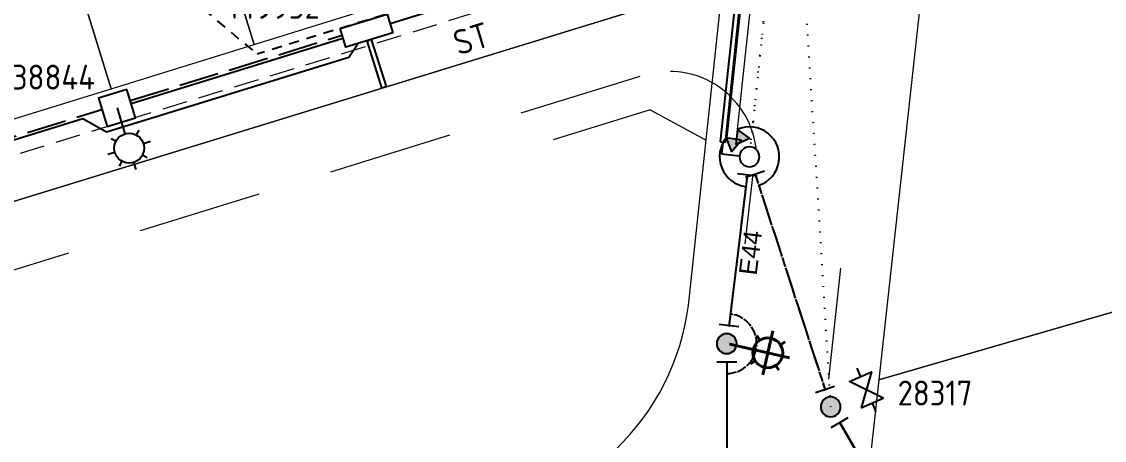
# Model space of a CAD drawing. Header units: metres. Extents: x 305887 to 307188, y 6269913 to 6270847.
# Drawn here: x 306483 to 306591.6, y 6270354.9 to 6270397 of the extents above; entities that cross this region are included whole.
import ezdxf
from ezdxf.enums import TextEntityAlignment as Align

# ---------------------------------------------------------------- set-up
doc = ezdxf.new("R2010")
doc.units = ezdxf.units.M
for name, pattern in [('Cable Exist OH', [1, 1, 0]), ('Cable Remove', [2, 0, -2]), ('Dash', [5, 3, -2]), ('DASHED', [0.75, 0.5, -0.25]), ('IE Trench LV', [6.5, 5, -1.5]), ('IECLDOTA', [1.8, 1, -0.8]), ('IECLROU40', [4, 2.5, -1.5])]:
    doc.linetypes.add(name, pattern=pattern)
doc.layers.get('0').update_dxf_attribs({"color": 6})
for name, color, linetype, lineweight in [('Cadastre Developer_SP_NEW', 2, 'Continuous', 5), ('Cadastre Land Parcels_SP_EXT', 9, 'Continuous', 5), ('Cadastre Road Names_SP_HV_LV_SL_EXT', 9, 'Continuous', 5)]:
    doc.layers.add(name, color=color, linetype=linetype, lineweight=lineweight)
for name, color, linetype in [('Equip_HV_EXT', 7, 'Continuous'), ('Equip_HV_NEW', 2, 'Continuous'), ('Equip_LV_EXT', 7, 'Continuous'), ('Equip_LV_NEW', 2, 'Continuous'), ('Equip_SP_HV_EXT', 7, 'Continuous'), ('Equip_SP_HV_NEW', 2, 'Continuous'), ('Equip_SP_SL_EXT', 7, 'Continuous'), ('Equip_SP_SL_NEW', 2, 'Continuous'), ('Mains_HV_EXT', 7, 'Continuous'), ('Mains_HV_NEW_V17', 2, 'Continuous'), ('Mains_LV_EXT', 7, 'Continuous'), ('Mains_LV_NEW_R6', 2, 'Continuous'), ('Mains_LV_NEW_T84', 2, 'Continuous'), ('Mains_SL_EXT', 7, 'Continuous'), ('OH_Details_SP_MISC', 7, 'Continuous'), ('Services_SP_NEW_UG', 2, 'Continuous'), ('SupportsOH_SP_TR_HV_LV_SL_EXT', 7, 'Continuous'), ('SupportsOH_SP_TR_HV_LV_SL_NEW', 2, 'Continuous'), ('SupportsUG_SP_LV_NEW', 2, 'Continuous'), ('SupportsUG_SP_LV_SL_NEW', 2, 'Continuous'), ('Trench_SP_NEW', 2, 'Continuous'), ('UG_Details_SP_MISC', 7, 'Continuous')]:
    doc.layers.add(name, color=color, linetype=linetype)
doc.styles.add('iecARIAL', font='arial.ttf', dxfattribs={"height": 2})
doc.styles.add('iecISOCP', font='isocp.shx')
doc.styles.add('POLE_LABEL', font='arial.ttf')
doc.styles.add('SL_LABEL', font='arial.ttf')
doc.styles.get("Standard").update_dxf_attribs({"font": 'arial.ttf'})
doc.linetypes.add('Cable 4', pattern='A,5.25,-0.1,["o",Standard,S=2,R=0,X=1.2,Y=-0.7],-4', length=9.35)
doc.linetypes.add('Cable New UG', pattern='A,7,-0.25,["x",Standard,S=2,R=0,X=0.2,Y=-0.8],-2.1', length=9.35)
doc.linetypes.add('Cable xx', pattern='A,7,-3.3,["XX",Standard,S=1.5,R=0,X=-2.54,Y=-0.8],-1', length=11.3)
doc.linetypes.add('IE Trench HV', pattern='A,7,-0.2,["/",Standard,S=3,R=0,X=0.6,Y=-1.4],-2.5', length=9.7)

# ---------------------------------------------------------------- blocks, each defined once
blk = doc.blocks.new('SL_LANTERN_EXT')
at = {"lineweight": 40}
for p, q in [((-1.46, 5.68), (-1.06, 5.28)), ((0, 1.97), (0, 6.47)), ((1.46, 5.68), (1.06, 5.28)), ((-2.25, 4.22), (2.25, 4.22)), ((-1.46, 2.76), (-1.06, 3.16)), ((0, 0), (0, 2.72)), ((1.46, 2.76), (1.06, 3.16))]:
    blk.add_line(p, q, dxfattribs=at)
blk.add_circle((0, 4.22), 1.5, dxfattribs=at)
at = {"style": 'iecARIAL', "flags": 8}
blk.add_attdef('ASSET_NUM', (1.5, 1.5), '', height=2.5, dxfattribs=at)
for tag, p, height, flags in [('CONSTRUCTED_VOLTAGE', (0.98, -0.65), 0.2, 9), ('CONTROL_TYPE', (0.98, -0.85), 0.2, 9), ('LANTERN_PURPOSE', (0.98, -1.05), 0.2, 9), ('LANTERN_TYPE', (0.98, -1.25), 0.2, 9), ('LNUMBER', (2.18, -3.25), 2.5, 8), ('OPERATING_VOLTAGE', (0.98, -1.65), 0.2, 9), ('ORIENTATION', (0.98, -1.85), 0.2, 9), ('OWNED_BY', (0.98, -2.05), 0.2, 9), ('STATE', (0.98, -2.25), 0.2, 9), ('NO_PHASES', (0.98, -1.45), 0.2, 9), ('USAGE', (0.98, -2.45), 0.2, 9), ('CEXIST', (0.98, -2.65), 0.2, 9), ('CNEW', (0.98, -2.85), 0.2, 9), ('CNUMBER', (0.98, -3.05), 0.2, 9), ('CREMOVE', (0.98, -3.25), 0.2, 9), ('CREPLACE', (0.98, -3.45), 0.2, 9), ('LKINGHEIGHT', (0.98, -3.65), 0.2, 9), ('LBRACKET', (0.98, -3.85), 0.2, 9), ('LBRACKETVOCAB', (0.98, -4.05), 0.2, 9), ('LCATEGORY', (0.98, -4.25), 0.2, 9), ('LCHARGE1', (0.98, -4.45), 0.2, 9), ('LCHARGE1PERCENT', (0.98, -4.65), 0.2, 9), ('LCHARGE2', (0.98, -4.85), 0.2, 9), ('LCHARGE2PERCENT', (0.98, -5.05), 0.2, 9), ('LCHARGE3', (0.98, -5.25), 0.2, 9), ('LCHARGE3PERCENT', (0.98, -5.45), 0.2, 9), ('LEXIST', (0.98, -5.65), 0.2, 9), ('LLAMP', (0.98, -5.85), 0.2, 9), ('LLAMPVOCAB', (0.98, -6.05), 0.2, 9), ('LMAST', (0.98, -6.25), 0.2, 9), ('LMASTVOCAB', (0.98, -6.45), 0.2, 9), ('LNEW', (0.98, -6.65), 0.2, 9), ('LANTNUMBER', (0.98, -6.85), 0.2, 9), ('LOUTREACH', (0.98, -7.25), 0.2, 9), ('LOUTREACHVOCAB', (0.98, -7.45), 0.2, 9), ('LRATECODE', (0.98, -7.65), 0.2, 9), ('LREMOVE', (0.98, -7.85), 0.2, 9), ('LREPLACE', (0.98, -8.05), 0.2, 9), ('LTYPE', (0.98, -8.25), 0.2, 9), ('LTYPEVOCAB', (0.98, -8.45), 0.2, 9), ('LEGEND', (0.98, -8.65), 0.2, 9), ('LOCATION', (0.98, -8.85), 0.2, 9), ('STREETNAME', (0.98, -9.25), 0.2, 9), ('SUBURB', (0.98, -9.45), 0.2, 1), ('NOTES', (0.98, -9.05), 0.2, 9)]:
    blk.add_attdef(tag, p, '', height=height, dxfattribs=dict(flags=flags))
blk = doc.blocks.new('HV_DOF_CLOSED_EXT')
for p, q in [((0, 7.9), (0, 6.94)), ((0, 4.06), (0, 3.1))]:
    blk.add_line(p, q)
blk.add_lwpolyline([(-1.2, 4.06), (1.2, 4.06), (-1.2, 6.94), (1.2, 6.94)], close=True)
for tag, height, flags, p in [('ASSET_NUM', 2.5, 8, (2, 2)), ('STREET_CODE', 0.2, 9, (1.5, 0)), ('ACTUAL_STATUS', 0.2, 9, (1.5, -0.2)), ('CONSTRUCTED_VOLTAGE', 0.2, 9, (1.5, -0.4)), ('OPERATING_VOLTAGE', 0.2, 9, (1.5, -0.8)), ('ORIENTATION', 0.2, 9, (1.5, -1)), ('NO_PHASES', 0.2, 9, (1.5, -0.6)), ('OWNED_BY', 0.2, 9, (1.5, -1.2)), ('OPERATED_BY', 0.2, 9, (1.5, -1.4)), ('STATE', 0.2, 9, (1.5, -1.8)), ('SWITCH_TYPE', 0.2, 9, (1.5, -2)), ('MAINTAINED_BY', 0.2, 9, (1.5, -1.6)), ('USAGE', 0.2, 9, (1.5, -2.2)), ('STREETNAME', 0.2, 9, (1.5, -2.8)), ('SUBURB', 0.2, 9, (1.5, -3)), ('LEGEND', 0.2, 9, (1.5, -2.4)), ('LOCATION', 0.2, 9, (1.5, -2.6)), ('NOTES', 0.2, 9, (1.5, -3.2)), ('Z', 0.2, 1, (1.5, -3.6)), ('LABEL_ALIGNMENT', 0.2, 9, (1.5, -3.4))]:
    blk.add_attdef(tag, text='', height=height, dxfattribs=dict(flags=flags)).set_placement(p, align=Align.MIDDLE_LEFT)
blk = doc.blocks.new('PILLAR_NEW')
for tag, height, flags, p in [('ASSET_NUM', 2.5, 8, (2, 4)), ('STREET_CODE', 0.2, 9, (1.5, 2)), ('OWNED_BY', 0.2, 9, (1.5, 1.8))]:
    blk.add_attdef(tag, text='', height=height, dxfattribs=dict(flags=flags)).set_placement(p, align=Align.MIDDLE_LEFT)
blk.add_wipeout([(-2.47, 0.99), (2.47, 0.99), (2.47, -0.99), (-2.47, -0.99)])
at = {"lineweight": -3}
blk.add_lwpolyline([(-2.47, 0.99), (2.47, 0.99), (2.47, -0.99), (-2.47, -0.99)], close=True, dxfattribs=at)
for tag, flags, p in [('OPERATED_BY', 9, (1.5, 1.6)), ('STATE', 9, (1.5, 1.2)), ('SUPPORT_TYPE', 9, (1.5, 1)), ('MAINTAINED_BY', 9, (1.5, 1.4)), ('SUBURB', 9, (1.5, 0.2)), ('STREETNAME', 9, (1.5, 0)), ('USAGE', 9, (1.5, 0.8)), ('LEGEND', 9, (1.5, 0.6)), ('PARENT', 9, (1.5, 0.4)), ('Z', 1, (1.5, -0.6)), ('LOCATION', 9, (1.5, -0.2)), ('NOTES', 9, (1.5, -0.4))]:
    blk.add_attdef(tag, text='', height=0.2, dxfattribs=dict(flags=flags)).set_placement(p, align=Align.MIDDLE_LEFT)
blk = doc.blocks.new('COLUMN_NEW')
for tag, flags, p in [('LOCATION', 9, (1.5, -2.2)), ('Z', 1, (1.5, -2.8)), ('NOTES', 9, (1.5, -2.4)), ('LABEL_ALIGNMENT', 9, (1.5, -2.6))]:
    blk.add_attdef(tag, text='', height=0.2, dxfattribs=dict(flags=flags)).set_placement(p, align=Align.MIDDLE_LEFT)
blk.add_wipeout([(-1.485, -1.485), (1.485, -1.485), (1.485, 1.485), (-1.485, 1.485)])
at = {"lineweight": -3}
blk.add_lwpolyline([(-1.485, -1.485), (1.485, -1.485), (1.485, 1.485), (-1.485, 1.485)], close=True, dxfattribs=at)
for tag, height, flags, p in [('ASSET_NUM', 2.5, 8, (2, 2)), ('STREET_CODE', 0.2, 9, (1.5, 0)), ('OWNED_BY', 0.2, 9, (1.5, -0.4)), ('OPERATED_BY', 0.2, 9, (1.5, -0.6)), ('STATE', 0.2, 9, (1.5, -1)), ('COLUMN_TYPE', 0.2, 9, (1.5, -0.2)), ('MAINTAINED_BY', 0.2, 9, (1.5, -0.8)), ('SUBURB', 0.2, 9, (1.5, -1.8)), ('STREETNAME', 0.2, 9, (1.5, -2)), ('USAGE', 0.2, 9, (1.5, -1.2)), ('LEGEND', 0.2, 9, (1.5, -1.4)), ('PARENT', 0.2, 9, (1.5, -1.6))]:
    blk.add_attdef(tag, text='', height=height, dxfattribs=dict(flags=flags)).set_placement(p, align=Align.MIDDLE_LEFT)
at = {"style": 'POLE_LABEL', "flags": 9}
blk.add_attdef('STRUCTURE_PLANT_NUMBER', text='', height=0.2, dxfattribs=at).set_placement((1.5, 0.242), align=Align.MIDDLE_LEFT)
blk = doc.blocks.new('*U29')
for p, q in [((-1.46, 5.68), (-1.06, 5.28)), ((0, 5.72), (0, 6.47)), ((1.46, 5.68), (1.06, 5.28)), ((-2.25, 4.22), (-1.5, 4.22)), ((1.5, 4.22), (2.25, 4.22)), ((-1.46, 2.76), (-1.06, 3.16)), ((0, 0), (0, 2.72)), ((1.46, 2.76), (1.06, 3.16)), ((0, 0), (0, 0))]:
    blk.add_line(p, q)
blk.add_circle((0, 4.22), 1.5)
at = {"style": 'SL_LABEL'}
for tag, height, flags, p in [('ASSET_NUM', 2.5, 8, (2, 2)), ('STREET_CODE', 0.2, 9, (0, -0.2))]:
    blk.add_attdef(tag, text='', height=height, dxfattribs=dict(at, flags=flags)).set_placement(p, align=Align.MIDDLE_LEFT)
for tag, p, flags in [('Z', (0, 0), 1), ('OPERATED_BY', (0, -9.61), 9)]:
    blk.add_attdef(tag, p, '', height=0.2, dxfattribs=dict(flags=flags))
for tag, height, flags, p in [('CONSTRUCTED_VOLTAGE', 0.2, 9, (0, -0.4)), ('CONTROL_TYPE', 0.2, 9, (0, -0.6)), ('LANTERN_PURPOSE', 0.2, 9, (0, -0.8)), ('LANTERN_TYPE', 0.2, 9, (0, -1)), ('OPERATING_VOLTAGE', 0.2, 9, (0, -1.4)), ('ORIENTATION', 0.2, 9, (0, -1.6)), ('OWNED_BY', 0.2, 9, (0, -1.8)), ('STATE', 0.2, 9, (0, -2)), ('NO_PHASES', 0.2, 9, (0, -1.2)), ('USAGE', 0.2, 9, (0, -2.2)), ('LNUMBER', 2.5, 8, (1.2, -2.8)), ('CEXIST', 0.2, 9, (0, -2.4)), ('CNEW', 0.2, 9, (0, -2.6)), ('CNUMBER', 0.2, 9, (0, -2.8)), ('CREMOVE', 0.2, 9, (0, -3)), ('CREPLACE', 0.2, 9, (0, -3.2)), ('LKINGHEIGHT', 0.2, 9, (0, -3.4)), ('LBRACKET', 0.2, 9, (0, -3.6)), ('LBRACKETVOCAB', 0.2, 9, (0, -3.8)), ('LCATEGORY', 0.2, 9, (0, -4)), ('LCHARGE1', 0.2, 9, (0, -4.2)), ('LCHARGE1PERCENT', 0.2, 9, (0, -4.4)), ('LCHARGE2', 0.2, 9, (0, -4.6)), ('LCHARGE2PERCENT', 0.2, 9, (0, -4.8)), ('LCHARGE3', 0.2, 9, (0, -5)), ('LCHARGE3PERCENT', 0.2, 9, (0, -5.2)), ('LEXIST', 0.2, 9, (0, -5.4)), ('LLAMP', 0.2, 9, (0, -5.6)), ('LLAMPVOCAB', 0.2, 9, (0, -5.8)), ('LMAST', 0.2, 9, (0, -6)), ('LMASTVOCAB', 0.2, 9, (0, -6.2)), ('LNEW', 0.2, 9, (0, -6.4)), ('LANTNUMBER', 0.2, 9, (0, -6.6)), ('LOUTREACH', 0.2, 9, (0, -7)), ('LOUTREACHVOCAB', 0.2, 9, (0, -7.2)), ('LRATECODE', 0.2, 9, (0, -7.4)), ('LREMOVE', 0.2, 9, (0, -7.6)), ('SUBURB', 0.2, 9, (0, -8.6)), ('LREPLACE', 0.2, 9, (0, -7.8)), ('LTYPE', 0.2, 9, (0, -8)), ('LTYPEVOCAB', 0.2, 9, (0, -8.2)), ('LEGEND', 0.2, 9, (0, -8.4)), ('STREETNAME', 0.2, 9, (0, -8.8)), ('LOCATION', 0.2, 9, (0, -9)), ('NOTES', 0.2, 9, (0, -9.2)), ('MAINTAINED_BY', 0.2, 9, (0, -9.86))]:
    blk.add_attdef(tag, text='', height=height, dxfattribs=dict(flags=flags)).set_placement(p, align=Align.MIDDLE_LEFT)
blk = doc.blocks.new('UGOH_NEW')
blk.add_hatch(color=256).paths.add_polyline_path([(-0.75, 1.7), (0.75, 1.7), (0, 3)])
at = {"color": 1}
blk.add_lwpolyline([(-0.75, 1.7), (0.75, 1.7), (0, 3)], close=True, dxfattribs=at)
for tag, flags, p in [('CONSTRUCTED_VOLTAGE', 9, (1.5, 0)), ('OPERATING_VOLTAGE', 9, (1.5, -0.2)), ('ORIENTATION', 9, (1.5, -0.4)), ('STATE', 9, (1.5, -0.6)), ('OWNED_BY', 9, (1.5, -1)), ('USAGE', 9, (1.5, -0.8)), ('ACTUAL_STATUS', 9, (1.5, -1.6)), ('OPERATED_BY', 9, (1.5, -1.2)), ('TYPE', 1, (1.5, -2)), ('MAINTAINED_BY', 9, (1.5, -1.4)), ('NUMBER_OF_PHASES', 9, (1.5, -1.8))]:
    blk.add_attdef(tag, text='', height=0.2, dxfattribs=dict(flags=flags)).set_placement(p, align=Align.MIDDLE_LEFT)
blk = doc.blocks.new('HV_End Shackle_EXT')
for tag, flags, p in [('CONNECTOR_TYPE', 9, (1.5, 0)), ('CONSTRUCTED_VOLTAGE', 9, (1.5, -0.2)), ('OPERATING_VOLTAGE', 9, (1.5, -0.6)), ('ORIENTATION', 9, (1.5, -0.8)), ('OWNED_BY', 9, (1.5, -1)), ('NO_PHASES', 9, (1.5, -0.4)), ('OPERATED_BY', 9, (1.5, -1.2)), ('STATE', 9, (1.5, -1.6)), ('Z', 1, (1.5, -2.2)), ('MAINTAINED_BY', 9, (1.5, -1.4)), ('USAGE', 9, (1.5, -1.8)), ('NOTES', 9, (1.5, -2))]:
    blk.add_attdef(tag, text='', height=0.2, dxfattribs=dict(flags=flags)).set_placement(p, align=Align.MIDDLE_LEFT)
blk.add_wipeout([(-0.25, 0), (-0.25, 1.81), (0.25, 1.82), (0.25, 0)])
blk.add_line((1, 1.81), (-1, 1.81))
blk = doc.blocks.new('POLE_EXT')
blk.add_hatch(color=256).paths.add_polyline_path([(-1, 0, 1), (1, 0, 1)])
blk.add_lwpolyline([(-1, 0, 1), (1, 0, 1)], format="xyb", close=True)
for tag, height, flags, p in [('pNumber', 2.5, 8, (-17.84, 2.07)), ('OWNED_BY', 0.2, 9, (1.35, -0.4)), ('SPECIAL_USE', 0.2, 9, (1.35, -0.8)), ('STATE', 0.2, 9, (1.35, -1)), ('PARENT', 0.2, 9, (1.35, -0.6)), ('cLV', 0.2, 9, (1.35, -1.4)), ('hDepth', 0.2, 9, (1.35, -1.6)), ('hDia', 0.2, 9, (1.35, -1.8)), ('cHV', 0.2, 9, (1.35, -2)), ('USAGE', 0.2, 9, (1.35, -1.2)), ('LBRACKET', 0.2, 9, (1.35, -2.2)), ('LExisting', 0.2, 9, (1.35, -2.4)), ('LANTNUMBER', 0.2, 9, (1.35, -2.6)), ('LOther', 0.2, 9, (1.35, -2.8)), ('LRemove', 0.2, 9, (1.35, -3)), ('LEGEND', 0.2, 9, (1.35, -3.2)), ('cLinedev', 0.2, 9, (1.35, -3.4)), ('pExisting', 0.2, 9, (1.35, -3.8)), ('pFooting', 0.2, 9, (1.35, -4.4)), ('LOCATION', 0.2, 9, (1.35, -3.6)), ('PFNUMBER', 0.2, 9, (1.35, -4)), ('NEWPFNUMBER', 0.2, 9, (1.35, -4.2)), ('pNew', 0.2, 9, (1.35, -4.6)), ('pRelocate', 0.2, 9, (1.35, -5)), ('pRemove', 0.2, 9, (1.35, -5.2)), ('pReplace', 0.2, 9, (1.35, -5.4)), ('pStay', 0.2, 9, (1.35, -5.6)), ('pType', 0.2, 9, (1.35, -5.8)), ('cspan', 0.2, 9, (1.35, -6)), ('STREETNAME', 0.2, 9, (1.35, -6.2)), ('SUBURB', 0.2, 9, (1.35, -6.4)), ('NOTES', 0.2, 9, (1.35, -6.6)), ('OPERATED_BY', 0.2, 9, (1.36, -7.01)), ('MAINTAINED_BY', 0.2, 9, (1.36, -6.81))]:
    blk.add_attdef(tag, text='', height=height, dxfattribs=dict(flags=flags)).set_placement(p, align=Align.MIDDLE_LEFT)
at = {"style": 'POLE_LABEL'}
for tag, height, flags, p in [('ASSET_NUM', 2.5, 8, (2, 2)), ('STRUCTURE_PLANT_NUMBER', 0.2, 9, (1.35, 0.03)), ('STREET_CODE', 0.2, 9, (1.35, -0.2))]:
    blk.add_attdef(tag, text='', height=height, dxfattribs=dict(at, flags=flags)).set_placement(p, align=Align.MIDDLE_LEFT)
at = {"flags": 1}
blk.add_attdef('Z', (1.35, -7.33), '', height=0.2, dxfattribs=at)
blk = doc.blocks.new('HV_End Shackle_NEW')
for tag, flags, p in [('CONNECTOR_TYPE', 9, (1.5, 0)), ('CONSTRUCTED_VOLTAGE', 9, (1.5, -0.2)), ('OPERATING_VOLTAGE', 9, (1.5, -0.6)), ('ORIENTATION', 9, (1.5, -0.8)), ('OWNED_BY', 9, (1.5, -1)), ('NO_PHASES', 9, (1.5, -0.4)), ('OPERATED_BY', 9, (1.5, -1.2)), ('STATE', 9, (1.5, -1.6)), ('Z', 1, (1.5, -2.2)), ('MAINTAINED_BY', 9, (1.5, -1.4)), ('USAGE', 9, (1.5, -1.8)), ('NOTES', 9, (1.5, -2))]:
    blk.add_attdef(tag, text='', height=0.2, dxfattribs=dict(flags=flags)).set_placement(p, align=Align.MIDDLE_LEFT)
blk.add_wipeout([(-0.25, 0), (-0.25, 1.81), (0.25, 1.82), (0.25, 0)])
blk.add_line((1, 1.81), (-1, 1.81))
blk = doc.blocks.new('LV_End Shackle_NEW')
for tag, flags, p in [('CONNECTOR_TYPE', 9, (1.5, 0)), ('CONSTRUCTED_VOLTAGE', 9, (1.5, -0.2)), ('OPERATING_VOLTAGE', 9, (1.5, -0.6)), ('ORIENTATION', 9, (1.5, -0.8)), ('OWNED_BY', 9, (1.5, -1)), ('NO_PHASES', 9, (1.5, -0.4)), ('OPERATED_BY', 9, (1.5, -1.2)), ('STATE', 9, (1.5, -1.6)), ('Z', 1, (1.5, -2.2)), ('MAINTAINED_BY', 9, (1.5, -1.4)), ('USAGE', 9, (1.5, -1.8)), ('NOTES', 9, (1.5, -2))]:
    blk.add_attdef(tag, text='', height=0.2, dxfattribs=dict(flags=flags)).set_placement(p, align=Align.MIDDLE_LEFT)
blk.add_wipeout([(-0.25, 0), (-0.25, 1.81), (0.25, 1.82), (0.25, 0)])
blk.add_line((1, 1.81), (-1, 1.81))
blk = doc.blocks.new('LV_End Shackle_EXT')
at = {"flags": 9}
for tag, p in [('ORIENTATION', (0, -0.8)), ('OWNED_BY', (0, -1)), ('STATE', (0, -1.2)), ('USAGE', (0, -1.4)), ('NOTES', (0, -1.6))]:
    blk.add_attdef(tag, text='', height=0.2, dxfattribs=at).set_placement(p, align=Align.MIDDLE_LEFT)
blk.add_wipeout([(-0.25, 0), (-0.25, 1.81), (0.25, 1.82), (0.25, 0)])
blk.add_line((1, 1.81), (-1, 1.81))
at = {"flags": 1}
blk.add_attdef('Z', (0, 0), '', height=0.2, dxfattribs=at)
at = {"flags": 9}
for tag, p in [('CONNECTOR_TYPE', (0, 0)), ('CONSTRUCTED_VOLTAGE', (0, -0.2)), ('OPERATING_VOLTAGE', (0, -0.6)), ('NO_PHASES', (0, -0.4))]:
    blk.add_attdef(tag, text='', height=0.2, dxfattribs=at).set_placement(p, align=Align.MIDDLE_LEFT)
blk = doc.blocks.new('POLE_NEW')
for tag, height, flags, p in [('pNumber', 2.5, 8, (-17.84, 2.07)), ('OWNED_BY', 0.2, 9, (1.15, -0.4)), ('SPECIAL_USE', 0.2, 9, (1.15, -0.8)), ('STATE', 0.2, 9, (1.15, -1)), ('PARENT', 0.2, 9, (1.15, -0.6)), ('cLV', 0.2, 9, (1.15, -1.4)), ('hDepth', 0.2, 9, (1.15, -1.6)), ('hDia', 0.2, 9, (1.15, -1.8)), ('cHV', 0.2, 9, (1.15, -2)), ('USAGE', 0.2, 9, (1.15, -1.2)), ('LBRACKET', 0.2, 9, (1.15, -2.2)), ('LExisting', 0.2, 9, (1.15, -2.4)), ('LANTNUMBER', 0.2, 9, (1.15, -2.6)), ('LOther', 0.2, 9, (1.15, -2.8)), ('LRemove', 0.2, 9, (1.15, -3)), ('LEGEND', 0.2, 9, (1.15, -3.2)), ('cLinedev', 0.2, 9, (1.15, -3.4)), ('pExisting', 0.2, 9, (1.15, -3.6)), ('pFooting', 0.2, 9, (1.15, -4.2)), ('pNew', 0.2, 9, (1.15, -4.4)), ('PFNUMBER', 0.2, 9, (1.15, -3.8)), ('NEWPFNUMBER', 0.2, 9, (1.15, -4)), ('pRelocate', 0.2, 9, (1.15, -4.8)), ('pRemove', 0.2, 9, (1.15, -5)), ('pReplace', 0.2, 9, (1.15, -5.2)), ('pStay', 0.2, 9, (1.15, -5.4)), ('pType', 0.2, 9, (1.15, -5.6)), ('cspan', 0.2, 9, (1.15, -5.8)), ('SUBURB', 0.2, 9, (1.15, -6)), ('STREETNAME', 0.2, 9, (1.15, -6.2)), ('LOCATION', 0.2, 9, (1.15, -6.4)), ('NOTES', 0.2, 9, (1.15, -6.6)), ('OPERATED_BY', 0.2, 9, (1.15, -6.89)), ('MAINTAINED_BY', 0.2, 9, (1.15, -7.22))]:
    blk.add_attdef(tag, text='', height=height, dxfattribs=dict(flags=flags)).set_placement(p, align=Align.MIDDLE_LEFT)
at = {"style": 'POLE_LABEL'}
for tag, height, flags, p in [('ASSET_NUM', 2.5, 8, (2, 2)), ('STRUCTURE_PLANT_NUMBER', 0.2, 9, (1.15, 0.09)), ('STREET_CODE', 0.2, 9, (1.15, -0.2))]:
    blk.add_attdef(tag, text='', height=height, dxfattribs=dict(at, flags=flags)).set_placement(p, align=Align.MIDDLE_LEFT)
at = {"flags": 1}
blk.add_attdef('Z', (1.15, -7.59), '', height=0.2, dxfattribs=at)
blk.add_wipeout([(0.07, 1), (-0.06, 1), (-0.18, 0.98), (-0.3, 0.95), (-0.42, 0.91), (-0.53, 0.85), (-0.63, 0.77), (-0.73, 0.69), (-0.81, 0.59), (-0.87, 0.49), (-0.93, 0.37), (-0.97, 0.25), (-0.99, 0.13), (-1, 0.01), (-0.99, -0.12), (-0.97, -0.24), (-0.93, -0.36), (-0.88, -0.48), (-0.81, -0.58), (-0.73, -0.68), (-0.64, -0.77), (-0.54, -0.84), (-0.43, -0.9), (-0.31, -0.95), (-0.19, -0.98), (-0.07, -1), (0.06, -1), (0.18, -0.98), (0.3, -0.95), (0.42, -0.91), (0.53, -0.85), (0.63, -0.77), (0.73, -0.69), (0.81, -0.59), (0.87, -0.49), (0.93, -0.37), (0.97, -0.25), (0.99, -0.13), (1, -0.01), (0.99, 0.12), (0.97, 0.24), (0.93, 0.36), (0.88, 0.48), (0.81, 0.58), (0.73, 0.68), (0.64, 0.77), (0.54, 0.84), (0.43, 0.9), (0.31, 0.95), (0.19, 0.98)])
at = {"lineweight": -3}
blk.add_lwpolyline([(-1, 0, 1), (1, 0, 1)], format="xyb", close=True, dxfattribs=at)

msp = doc.modelspace()

# ---------------------------------------------------------------- linework, layer by layer
at = {"layer": 'Cadastre Developer_SP_NEW', "color": 3, "flags": 128}
for points in [[(306506.29, 6270394.65), (306516.99, 6270397.96), (306509.04, 6270423.65), (306498.34, 6270420.34), (306506.29, 6270394.65)], [(306506.29, 6270394.65), (306498.34, 6270420.34), (306484.01, 6270415.91), (306491.96, 6270390.21), (306506.29, 6270394.65)], [(306477.63, 6270385.78), (306491.96, 6270390.21), (306484.01, 6270415.91), (306469.68, 6270411.47), (306477.63, 6270385.78)]]:
    msp.add_lwpolyline(points, dxfattribs=at)
at = {"layer": 'Cadastre Land Parcels_SP_EXT', "linetype": 'Continuous'}
for points in [[(306886.86, 6270453.22), (306864.89, 6270482.55), (306840.98, 6270514.4), (306577.47, 6270438.11), (306568.99, 6270360.97), (306886.86, 6270453.22)], [(306910.24, 6270422.09), (306886.86, 6270453.22), (306568.99, 6270360.97), (306567.29, 6270345.5), (306567.51, 6270344.29), (306567.64, 6270343.07), (306567.66, 6270341.83), (306567.58, 6270340.59), (306588.97, 6270259.28), (306626.07, 6270269.81), (306694.22, 6270289.14), (306763.06, 6270308.68), (306833.38, 6270328.63), (306954.61, 6270363), (306910.24, 6270422.09)]]:
    msp.add_lwpolyline(points, close=True, dxfattribs=at)
at = {"layer": 'Cadastre Land Parcels_SP_EXT', "color": 3, "linetype": 'Continuous'}
msp.add_lwpolyline([(306561.45, 6270476.72), (306418.71, 6270432.68), (306387.29, 6270422.99), (306203.1, 6270366.16), (306241.87, 6270304.98), (306553.34, 6270400.83)], dxfattribs=at)
at = {"layer": 'Cadastre Land Parcels_SP_EXT', "linetype": 'Continuous'}
msp.add_lwpolyline([(306542.62, 6270354.02, 0.170349), (306549.89, 6270368.45), (306549.89, 6270368.45), (306549.89, 6270368.45), (306549.89, 6270368.45), (306549.89, 6270368.45), (306549.89, 6270368.45), (306549.89, 6270368.45), (306549.89, 6270368.45), (306549.89, 6270368.45), (306549.89, 6270368.45), (306549.89, 6270368.45), (306549.89, 6270368.45), (306549.89, 6270368.45), (306549.89, 6270368.45), (306549.89, 6270368.45), (306549.89, 6270368.45), (306553.34, 6270400.83), (306241.87, 6270304.98)], format="xyb", dxfattribs=at)
at = {"layer": 'Mains_HV_EXT', "linetype": 'Cable Exist OH'}
for points in [[(306556.57, 6270381.65), (306564.16, 6270358.26)], [(306720.55, 6270309.09), (306666.67, 6270293.8), (306601.79, 6270293.07), (306564.16, 6270358.26)]]:
    msp.add_lwpolyline(points, dxfattribs=at)
at = {"layer": 'Mains_HV_EXT', "color": 2, "linetype": 'Continuous'}
msp.add_arc((306556.01, 6270383.38), 3, 287.9867, 113.9402, dxfattribs=at)
at = {"layer": 'Mains_HV_NEW_V17', "color": 2, "linetype": 'Cable xx', "lineweight": 0, "flags": 128}
msp.add_lwpolyline([(306562.98, 6270462.77), (306554.79, 6270386.12)], dxfattribs=at)
at = {"layer": 'Mains_LV_EXT', "color": 7, "linetype": 'Cable Remove', "ltscale": 0.8}
msp.add_line((306556.01, 6270383.38), (306560.13, 6270423.1), dxfattribs=at)
at = {"layer": 'Mains_LV_EXT', "linetype": 'Cable Exist OH'}
for points in [[(306555.79, 6270381.58), (306553.95, 6270366.41)], [(306553.73, 6270362.79), (306553.74, 6270333.25)]]:
    msp.add_lwpolyline(points, dxfattribs=at)
msp.add_arc((306553.73, 6270364.61), 3, 270.0129, 83.0795, dxfattribs=at)
at = {"layer": 'Mains_LV_NEW_R6', "color": 2, "linetype": 'Cable 4', "ltscale": 0.7, "flags": 128}
msp.add_lwpolyline([(306493.95, 6270388.74), (306515.21, 6270395.31)], dxfattribs=at)
at = {"layer": 'Mains_LV_NEW_R6', "color": 2, "linetype": 'Continuous'}
msp.add_arc((306556.01, 6270383.38), 3, 140.6987, 263.0793, dxfattribs=at)
at = {"layer": 'Mains_LV_NEW_T84', "color": 2, "linetype": 'Cable New UG', "ltscale": 0.7, "flags": 128}
for points in [[(306519.94, 6270396.78), (306547.09, 6270405.18), (306548.74, 6270403.6), (306552.06, 6270404.62), (306552.42, 6270405.28), (306558.65, 6270412.85), (306560.13, 6270426.73), (306562.33, 6270428.5), (306562.59, 6270430.89), (306559.78, 6270433.06)], [(306558.34, 6270428.93), (306562.12, 6270426.52), (306560.58, 6270412.04), (306555.95, 6270406.42), (306553.69, 6270385.27), (306553.69, 6270385.27)], [(306466.25, 6270380.16), (306489.11, 6270387.24), (306491.49, 6270385.88), (306515.8, 6270393.4), (306516.7, 6270394.74)]]:
    msp.add_lwpolyline(points, dxfattribs=at)
at = {"layer": 'Mains_SL_EXT', "linetype": 'Cable Remove', "ltscale": 0.5}
msp.add_lwpolyline([(306560.13, 6270423.1), (306556.11, 6270384.37)], dxfattribs=at)
at = {"layer": 'Mains_SL_EXT', "linetype": 'Cable Exist OH'}
msp.add_lwpolyline([(306555.89, 6270382.39), (306553.73, 6270364.61)], dxfattribs=at)
at = {"layer": 'OH_Details_SP_MISC', "color": 7, "linetype": 'Continuous', "flags": 128}
for points in [[(306556.01, 6270383.38), (306553.73, 6270364.61), (306553.74, 6270331.43)], [(306564.16, 6270358.26), (306601.79, 6270293.07)]]:
    msp.add_lwpolyline(points, dxfattribs=at)
at = {"layer": 'OH_Details_SP_MISC', "color": 2, "linetype": 'Dash', "ltscale": 0.8, "flags": 128}
msp.add_lwpolyline([(306556.01, 6270383.38), (306564.16, 6270358.26)], dxfattribs=at)
at = {"layer": 'Trench_SP_NEW', "linetype": 'IE Trench HV', "ltscale": 0.8}
for p, q in [((306553.35, 6270384.86), (306553.22, 6270383.67)), ((306553.22, 6270383.67), (306555.02, 6270383.48))]:
    msp.add_line(p, q, dxfattribs=at)
at = {"layer": 'Trench_SP_NEW', "linetype": 'IE Trench LV', "ltscale": 0.8, "flags": 128}
for points in [[(306493.87, 6270389.02), (306515.12, 6270395.6)], [(306443.81, 6270373.53), (306491.03, 6270388.14)]]:
    msp.add_lwpolyline(points, dxfattribs=at)
at = {"layer": 'UG_Details_SP_MISC'}
for p, q in [((306553.11, 6270384.88), (306556.2, 6270413.8)), ((306553.59, 6270384.83), (306556.68, 6270413.75)), ((306519.11, 6270390.3), (306519.34, 6270390.37)), ((306519.57, 6270390.44), (306519.34, 6270390.37)), ((306553.11, 6270384.88), (306553.35, 6270384.86)), ((306553.59, 6270384.83), (306553.35, 6270384.86))]:
    msp.add_line(p, q, dxfattribs=at)
at = {"layer": 'UG_Details_SP_MISC', "color": 8, "linetype": 'DASHED', "lineweight": 0, "ltscale": 5}
msp.add_line((306553.26, 6270405.52), (306391.3, 6270355.4), dxfattribs=at)
at = {"layer": 'UG_Details_SP_MISC', "color": 8, "linetype": 'IECLROU40', "lineweight": 0, "ltscale": 5}
for p, q in [((306545, 6270391.45), (306379.21, 6270340.14)), ((306546.03, 6270388.1), (306536.3, 6270385.09)), ((306546.03, 6270388.1), (306551.66, 6270385.04)), ((306556.66, 6270384.33), (306555.53, 6270374.65))]:
    msp.add_line(p, q, dxfattribs=at)
msp.add_arc((306547.94, 6270383.15), 8.81, 7.6991, 109.4966, dxfattribs=at)

# ---------------------------------------------------------------- block references
at = {"layer": 'Equip_HV_NEW', "linetype": 'Cable New UG', "rotation": 23.91620052949349}
msp.add_blockref('UGOH_NEW', (306556.01, 6270383.38), dxfattribs=at)
at = {"layer": 'Equip_LV_NEW', "linetype": 'Cable New UG', "rotation": 50.72868519121308}
msp.add_blockref('UGOH_NEW', (306556.01, 6270383.38), dxfattribs=at)
at = {"layer": 'Equip_SP_HV_EXT'}
ref = msp.add_blockref('HV_DOF_CLOSED_EXT', (306569.95, 6270354.93), dxfattribs=dict(at, rotation=23.7239228860854))
ref.add_attrib('ASSET_NUM', '28317', dxfattribs={"layer": '0', "height": 2.5, "style": 'iecISOCP'}).set_placement((306578.38, 6270359.65), align=Align.MIDDLE_RIGHT)
at = {"layer": 'Equip_SP_SL_EXT', "rotation": 257.3600562738319}
msp.add_blockref('SL_LANTERN_EXT', (306553.73, 6270364.61), dxfattribs=at)

# ---------------------------------------------------------------- texts
at = {"layer": 'Cadastre Road Names_SP_HV_LV_SL_EXT', "color": 7, "linetype": 'Continuous', "ltscale": 5, "insert": (306520.91, 6270394.35), "char_height": 2.5, "attachment_point": 1, "rotation": 17.0009, "style": 'iecISOCP'}
msp.add_mtext_dynamic_manual_height_columns('\\pi5.3766;{\\C2;ST}', width=14.1022, gutter_width=4, heights=[0], dxfattribs=at)
at = {"layer": 'Mains_LV_EXT'}
msp.add_text('E44', height=1.8, rotation=82.8708, dxfattribs=at).set_placement((306556.72, 6270371.41))

# ---------------------------------------------------------------- next in the draw order: block references
at = {"layer": 'Equip_HV_EXT', "linetype": 'Cable New UG', "rotation": 17.98678966634754}
msp.add_blockref('HV_End Shackle_EXT', (306564.16, 6270358.26), dxfattribs=at)
at = {"layer": 'Equip_LV_EXT', "linetype": 'Continuous', "rotation": 353.0794035261605}
msp.add_blockref('LV_End Shackle_EXT', (306553.73, 6270364.61), dxfattribs=at)
at = {"layer": 'Equip_SP_HV_NEW', "linetype": 'Continuous', "rotation": 197.9867173117395}
msp.add_blockref('HV_End Shackle_NEW', (306556.01, 6270383.38), dxfattribs=at)
at = {"layer": 'SupportsUG_SP_LV_NEW'}
ref = msp.add_blockref('PILLAR_NEW', (306517.57, 6270396.05), dxfattribs=dict(at, rotation=17.01056735770861))
ref.add_attrib('ASSET_NUM', '149932', dxfattribs={"height": 2.5, "style": 'iecISOCP'}).set_placement((306503.66, 6270398.5), align=Align.MIDDLE_LEFT)
at = {"layer": 'SupportsUG_SP_LV_SL_NEW'}
ref = msp.add_blockref('COLUMN_NEW', (306492.54, 6270388.29), dxfattribs=dict(at, rotation=196.8027332953705))
ref.add_attrib('ASSET_NUM', '938844', dxfattribs={"color": 2, "height": 2.5, "style": 'iecISOCP'}).set_placement((306480.33, 6270391.38), align=Align.MIDDLE_LEFT)

# ---------------------------------------------------------------- next in the draw order: linework, layer by layer
at = {"layer": 'Services_SP_NEW_UG', "color": 2, "linetype": 'IECLDOTA'}
for p in [(306527.98, 6270400.31), (306501.23, 6270398.21)]:
    msp.add_line(p, (306506.59, 6270393.69), dxfattribs=at)
at = {"layer": 'UG_Details_SP_MISC'}
for p, q in [((306517.63, 6270395.03), (306517.86, 6270395.1)), ((306518.09, 6270395.17), (306517.86, 6270395.1)), ((306519.57, 6270390.44), (306518.09, 6270395.17)), ((306519.11, 6270390.3), (306517.63, 6270395.03))]:
    msp.add_line(p, q, dxfattribs=at)

# ---------------------------------------------------------------- next in the draw order: block references
at = {"layer": 'Equip_HV_EXT', "linetype": 'Cable New UG', "rotation": 209.9956851287449}
msp.add_blockref('HV_End Shackle_EXT', (306564.16, 6270358.26), dxfattribs=at)
at = {"layer": 'Equip_LV_EXT', "linetype": 'Continuous', "rotation": 180.0128878133484}
msp.add_blockref('LV_End Shackle_EXT', (306553.73, 6270364.61), dxfattribs=at)
at = {"layer": 'Equip_LV_NEW', "linetype": 'Continuous', "rotation": 173.0794035261604}
msp.add_blockref('LV_End Shackle_NEW', (306556.01, 6270383.38), dxfattribs=at)
at = {"layer": 'Equip_SP_SL_NEW', "linetype": 'Continuous', "rotation": 196.817362150741}
msp.add_blockref('*U29', (306492.54, 6270388.29), dxfattribs=at)

# ---------------------------------------------------------------- next in the draw order: linework, layer by layer
at = {"layer": 'Mains_HV_NEW_V17', "color": 7, "linetype": 'Cable Remove', "ltscale": 0.5}
msp.add_line((306560.13, 6270423.1), (306564.16, 6270358.26), dxfattribs=at)
at = {"layer": 'UG_Details_SP_MISC', "color": 8, "linetype": 'IECLROU40', "lineweight": 0, "ltscale": 5, "flags": 128}
msp.add_lwpolyline([(306562.68, 6270341.19, 0.076961), (306562.22, 6270345.18), (306565.19, 6270372.18)], format="xyb", dxfattribs=at)

# ---------------------------------------------------------------- next in the draw order: block references
at = {"layer": 'SupportsOH_SP_TR_HV_LV_SL_EXT'}
for p in [(306553.73, 6270364.61), (306564.16, 6270358.26)]:
    msp.add_blockref('POLE_EXT', p, dxfattribs=at)
at = {"layer": 'SupportsOH_SP_TR_HV_LV_SL_NEW'}
msp.add_blockref('POLE_NEW', (306556.01, 6270383.38), dxfattribs=at)

doc.saveas('drawing.dxf')
